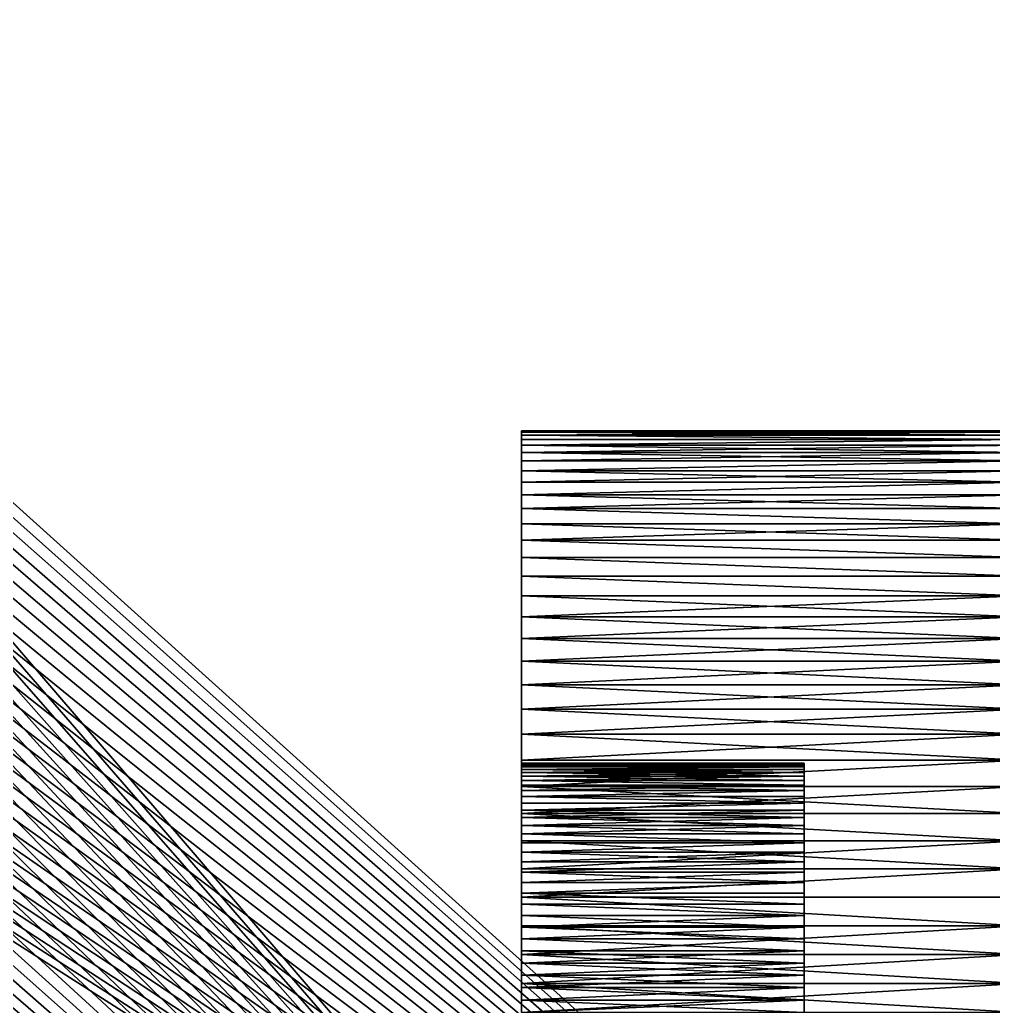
# Model space of a CAD drawing. Header units: millimetres. Extents: x 0 to 520, y -2 to 382.
# Drawn here: x 489.98 to 495.84, y 184.04 to 189.97 of the extents above; entities that cross this region are included whole.
import ezdxf

# ---------------------------------------------------------------- set-up
doc = ezdxf.new("R2010")
doc.units = ezdxf.units.MM

msp = doc.modelspace()

# ---------------------------------------------------------------- linework, layer by layer
at = {"layer": 'BRASS', "color": 52}
for points in [[(509.2, 369.2, 103), (10.8, 369.2, 103), (10.8, 10.8, 103)], [(509.2, 369.2, 103), (10.8, 10.8, 103), (509.2, 10.8, 103)], [(499.5, 359.5, 86), (499.5, 20.5, 86), (484.65, 190, 86)], [(484.65, 190, 86), (499.5, 20.5, 86), (484.6479, 189.9178, 86)], [(484.6418, 189.8357, 86), (484.6479, 189.9178, 86), (499.5, 20.5, 86)], [(484.6316, 189.7541, 86), (484.6418, 189.8357, 86), (499.5, 20.5, 86)], [(484.6173, 189.6731, 86), (484.6316, 189.7541, 86), (499.5, 20.5, 86)], [(484.6173, 70.3269, 86), (484.6173, 189.6731, 86), (499.5, 20.5, 86)]]:
    msp.add_3dface(points, dxfattribs=at)
at = {"layer": 'STEEL', "color": 8}
for points in [[(486.7493, 189.9439, 86), (500, 202, 86), (486.7493, 190.0561, 86)], [(486.7493, 189.9439, 86), (500, 178, 86), (500, 202, 86)], [(497, 202, 83), (486.7493, 189.9439, 83), (486.7493, 190.0561, 83)], [(497, 202, 83), (497, 178, 83), (486.7493, 189.9439, 83)], [(486.7437, 189.8319, 86), (500, 178, 86), (486.7493, 189.9439, 86)], [(486.7493, 189.9439, 83), (497, 178, 83), (486.7437, 189.8319, 83)], [(486.7325, 189.7202, 86), (500, 178, 86), (486.7437, 189.8319, 86)], [(486.7437, 189.8319, 83), (497, 178, 83), (486.7325, 189.7202, 83)], [(486.7158, 189.6093, 86), (500, 178, 86), (486.7325, 189.7202, 86)], [(486.7325, 189.7202, 83), (497, 178, 83), (486.7158, 189.6093, 83)], [(486.6936, 189.4993, 86), (500, 178, 86), (486.7158, 189.6093, 86)], [(486.7158, 189.6093, 83), (497, 178, 83), (486.6936, 189.4993, 83)], [(486.6659, 189.3906, 86), (500, 178, 86), (486.6936, 189.4993, 86)], [(486.6936, 189.4993, 83), (497, 178, 83), (486.6659, 189.3906, 83)], [(486.6328, 189.2834, 86), (500, 178, 86), (486.6659, 189.3906, 86)], [(486.6659, 189.3906, 83), (497, 178, 83), (486.6328, 189.2834, 83)], [(486.5945, 189.178, 86), (500, 178, 86), (486.6328, 189.2834, 86)], [(486.6328, 189.2834, 83), (497, 178, 83), (486.5945, 189.178, 83)], [(486.5509, 189.0746, 86), (500, 178, 86), (486.5945, 189.178, 86)], [(486.5945, 189.178, 83), (497, 178, 83), (486.5509, 189.0746, 83)], [(486.5022, 188.9735, 86), (500, 178, 86), (486.5509, 189.0746, 86)], [(486.5509, 189.0746, 83), (497, 178, 83), (486.5022, 188.9735, 83)], [(486.4486, 188.875, 86), (500, 178, 86), (486.5022, 188.9735, 86)], [(486.5022, 188.9735, 83), (497, 178, 83), (486.4486, 188.875, 83)], [(486.3901, 188.7793, 86), (500, 178, 86), (486.4486, 188.875, 86)], [(486.4486, 188.875, 83), (497, 178, 83), (486.3901, 188.7793, 83)], [(486.3269, 188.6866, 86), (500, 178, 86), (486.3901, 188.7793, 86)], [(486.3901, 188.7793, 83), (497, 178, 83), (486.3269, 188.6866, 83)], [(486.2591, 188.5971, 86), (500, 178, 86), (486.3269, 188.6866, 86)], [(497, 178, 83), (486.2591, 188.5971, 83), (486.3269, 188.6866, 83)], [(486.187, 188.5112, 86), (500, 178, 86), (486.2591, 188.5971, 86)], [(497, 178, 83), (486.187, 188.5112, 83), (486.2591, 188.5971, 83)], [(486.1107, 188.429, 86), (500, 178, 86), (486.187, 188.5112, 86)], [(497, 178, 83), (486.1107, 188.429, 83), (486.187, 188.5112, 83)], [(486.0304, 188.3506, 86), (500, 178, 86), (486.1107, 188.429, 86)], [(497, 178, 83), (486.0304, 188.3506, 83), (486.1107, 188.429, 83)], [(485.9463, 188.2764, 86), (500, 178, 86), (486.0304, 188.3506, 86)], [(497, 178, 83), (485.9463, 188.2764, 83), (486.0304, 188.3506, 83)], [(485.8586, 188.2065, 86), (500, 178, 86), (485.9463, 188.2764, 86)], [(497, 178, 83), (485.8586, 188.2065, 83), (485.9463, 188.2764, 83)], [(485.7675, 188.141, 86), (500, 178, 86), (485.8586, 188.2065, 86)], [(497, 178, 83), (485.7675, 188.141, 83), (485.8586, 188.2065, 83)], [(485.6732, 188.0801, 86), (500, 178, 86), (485.7675, 188.141, 86)], [(497, 178, 83), (485.6732, 188.0801, 83), (485.7675, 188.141, 83)], [(485.5761, 188.024, 86), (500, 178, 86), (485.6732, 188.0801, 86)], [(497, 178, 83), (485.5761, 188.024, 83), (485.6732, 188.0801, 83)], [(485.4762, 187.9728, 86), (500, 178, 86), (485.5761, 188.024, 86)], [(497, 178, 83), (485.4762, 187.9728, 83), (485.5761, 188.024, 83)], [(485.374, 187.9267, 86), (500, 178, 86), (485.4762, 187.9728, 86)], [(497, 178, 83), (485.374, 187.9267, 83), (485.4762, 187.9728, 83)], [(485.2695, 187.8857, 86), (500, 178, 86), (485.374, 187.9267, 86)], [(497, 178, 83), (485.2695, 187.8857, 83), (485.374, 187.9267, 83)], [(485.0552, 187.8196, 86), (500, 178, 86), (485.1632, 187.85, 86)], [(497, 178, 83), (485.0552, 187.8196, 83), (485.1632, 187.85, 83)], [(485.1632, 187.85, 86), (500, 178, 86), (485.2695, 187.8857, 86)], [(497, 178, 83), (485.1632, 187.85, 83), (485.2695, 187.8857, 83)], [(484.724, 187.7612, 86), (500, 178, 86), (484.8353, 187.7751, 86)], [(497, 178, 83), (484.724, 187.7612, 83), (484.8353, 187.7751, 83)], [(484.8353, 187.7751, 86), (500, 178, 86), (484.9458, 187.7946, 86)], [(497, 178, 83), (484.8353, 187.7751, 83), (484.9458, 187.7946, 83)], [(484.9458, 187.7946, 86), (500, 178, 86), (485.0552, 187.8196, 86)], [(497, 178, 83), (484.9458, 187.7946, 83), (485.0552, 187.8196, 83)], [(472, 178, 86), (500, 178, 86), (484.724, 187.7612, 86)], [(497, 178, 83), (472, 178, 83), (484.5, 187.75, 83)], [(497, 178, 83), (484.5, 187.75, 83), (484.6122, 187.7528, 83)], [(497, 178, 83), (484.6122, 187.7528, 83), (484.724, 187.7612, 83)], [(493, 187.4902, 72.2616), (496, 187.4902, 72.2616), (496, 187.4989, 72.0873)], [(493, 187.4989, 72.0873), (493, 187.4902, 72.2616), (496, 187.4989, 72.0873)], [(493, 187.4989, 71.9127), (496, 187.4989, 72.0873), (496, 187.4989, 71.9127)], [(493, 187.4989, 71.9127), (496, 187.4989, 71.9127), (496, 187.4902, 71.7384)], [(493, 187.4989, 71.9127), (493, 187.4989, 72.0873), (496, 187.4989, 72.0873)], [(493, 187.4902, 71.7384), (493, 187.4989, 71.9127), (496, 187.4902, 71.7384)], [(493, 187.4989, 71.9127), (493, 185.4995, 71.9626), (493, 185.4995, 72.0374)], [(493, 187.4989, 71.9127), (493, 185.4958, 71.8879), (493, 185.4995, 71.9626)], [(493, 187.4989, 71.9127), (493, 187.4902, 71.7384), (493, 185.4958, 71.8879)], [(493, 187.4989, 72.0873), (493, 187.4989, 71.9127), (493, 185.4995, 72.0374)], [(493, 187.4902, 72.2616), (493, 187.4989, 72.0873), (493, 185.4995, 72.0374)], [(493, 187.4902, 72.2616), (496, 187.4728, 72.4352), (496, 187.4902, 72.2616)], [(493, 187.4902, 72.2616), (493, 187.4728, 72.4352), (496, 187.4728, 72.4352)], [(493, 187.4728, 71.5648), (496, 187.4902, 71.7384), (496, 187.4728, 71.5648)], [(493, 187.4728, 71.5648), (493, 187.4902, 71.7384), (496, 187.4902, 71.7384)], [(493, 187.4902, 71.7384), (493, 185.4884, 71.8135), (493, 185.4958, 71.8879)], [(493, 187.4902, 71.7384), (493, 187.4728, 71.5648), (493, 185.4884, 71.8135)], [(493, 187.4902, 72.2616), (493, 185.4995, 72.0374), (493, 185.4958, 72.1121)], [(493, 187.4728, 72.4352), (493, 187.4902, 72.2616), (493, 185.4958, 72.1121)], [(493, 187.4728, 72.4352), (496, 187.4468, 72.6078), (496, 187.4728, 72.4352)], [(493, 187.4728, 72.4352), (493, 187.4468, 72.6078), (496, 187.4468, 72.6078)], [(493, 187.4728, 71.5648), (496, 187.4728, 71.5648), (496, 187.4468, 71.3922)], [(493, 187.4468, 71.3922), (493, 187.4728, 71.5648), (496, 187.4468, 71.3922)], [(493, 187.4728, 71.5648), (493, 187.4468, 71.3922), (493, 185.4884, 71.8135)], [(493, 187.4728, 72.4352), (493, 185.4958, 72.1121), (493, 185.4884, 72.1865)], [(493, 187.4468, 72.6078), (493, 187.4728, 72.4352), (493, 185.4884, 72.1865)], [(493, 187.4122, 72.7788), (496, 187.4122, 72.7788), (496, 187.4468, 72.6078)], [(493, 187.4468, 72.6078), (493, 187.4122, 72.7788), (496, 187.4468, 72.6078)], [(493, 187.4122, 71.2212), (493, 187.4468, 71.3922), (496, 187.4468, 71.3922)], [(493, 187.4122, 71.2212), (496, 187.4468, 71.3922), (496, 187.4122, 71.2212)], [(493, 187.4468, 71.3922), (493, 187.4122, 71.2212), (493, 185.4624, 71.6662)], [(493, 187.4468, 71.3922), (493, 185.4772, 71.7395), (493, 185.4884, 71.8135)], [(493, 187.4468, 71.3922), (493, 185.4624, 71.6662), (493, 185.4772, 71.7395)], [(493, 187.4468, 72.6078), (493, 185.4884, 72.1865), (493, 185.4772, 72.2605)], [(493, 187.4122, 72.7788), (493, 187.4468, 72.6078), (493, 185.4772, 72.2605)], [(493, 187.4122, 72.7788), (496, 187.3692, 72.9479), (496, 187.4122, 72.7788)], [(493, 187.4122, 72.7788), (493, 187.3692, 72.9479), (496, 187.3692, 72.9479)], [(493, 187.3692, 71.0521), (493, 187.4122, 71.2212), (496, 187.4122, 71.2212)], [(493, 187.3692, 71.0521), (496, 187.4122, 71.2212), (496, 187.3692, 71.0521)], [(493, 187.4122, 71.2212), (493, 187.3692, 71.0521), (493, 185.4624, 71.6662)], [(493, 187.4122, 72.7788), (493, 185.4772, 72.2605), (493, 185.4624, 72.3338)], [(493, 187.3692, 72.9479), (493, 187.4122, 72.7788), (493, 185.4624, 72.3338)], [(493, 187.3692, 72.9479), (496, 187.3177, 73.1147), (496, 187.3692, 72.9479)], [(493, 187.3692, 72.9479), (493, 187.3177, 73.1147), (496, 187.3177, 73.1147)], [(493, 187.3177, 70.8853), (493, 187.3692, 71.0521), (496, 187.3692, 71.0521)], [(493, 187.3177, 70.8853), (496, 187.3692, 71.0521), (496, 187.3177, 70.8853)], [(493, 187.3692, 71.0521), (493, 185.4439, 71.5937), (493, 185.4624, 71.6662)], [(493, 187.3692, 71.0521), (493, 185.4219, 71.5223), (493, 185.4439, 71.5937)], [(493, 187.3692, 71.0521), (493, 187.3177, 70.8853), (493, 185.4219, 71.5223)], [(493, 187.3692, 72.9479), (493, 185.4624, 72.3338), (493, 185.4439, 72.4063)], [(493, 187.3177, 73.1147), (493, 187.3692, 72.9479), (493, 185.4439, 72.4063)], [(493, 187.2581, 73.2787), (496, 187.2581, 73.2787), (496, 187.3177, 73.1147)], [(493, 187.3177, 73.1147), (493, 187.2581, 73.2787), (496, 187.3177, 73.1147)], [(493, 187.2581, 70.7213), (493, 187.3177, 70.8853), (496, 187.3177, 70.8853)], [(493, 187.2581, 70.7213), (496, 187.3177, 70.8853), (496, 187.2581, 70.7213)], [(493, 187.3177, 70.8853), (493, 187.2581, 70.7213), (493, 185.3963, 71.452)], [(493, 187.3177, 70.8853), (493, 185.3963, 71.452), (493, 185.4219, 71.5223)], [(493, 187.3177, 73.1147), (493, 185.4439, 72.4063), (493, 185.4219, 72.4777)], [(493, 187.2581, 73.2787), (493, 187.3177, 73.1147), (493, 185.4219, 72.4777)], [(493, 187.2581, 73.2787), (496, 187.1903, 73.4395), (496, 187.2581, 73.2787)], [(493, 187.2581, 73.2787), (493, 187.1903, 73.4395), (496, 187.1903, 73.4395)], [(493, 187.1903, 70.5605), (493, 187.2581, 70.7213), (496, 187.2581, 70.7213)], [(493, 187.1903, 70.5605), (496, 187.2581, 70.7213), (496, 187.1903, 70.5605)], [(493, 187.2581, 70.7213), (493, 187.1903, 70.5605), (493, 185.3673, 71.3831)], [(493, 187.2581, 70.7213), (493, 185.3673, 71.3831), (493, 185.3963, 71.452)], [(493, 187.2581, 73.2787), (493, 185.4219, 72.4777), (493, 185.3963, 72.548)], [(493, 187.1903, 73.4395), (493, 187.2581, 73.2787), (493, 185.3963, 72.548)], [(493, 187.1146, 73.5967), (496, 187.1146, 73.5967), (496, 187.1903, 73.4395)], [(493, 187.1903, 73.4395), (493, 187.1146, 73.5967), (496, 187.1903, 73.4395)], [(493, 187.1146, 70.4033), (493, 187.1903, 70.5605), (496, 187.1903, 70.5605)], [(493, 187.1146, 70.4033), (496, 187.1903, 70.5605), (496, 187.1146, 70.4033)], [(493, 187.1903, 70.5605), (493, 185.3348, 71.3157), (493, 185.3673, 71.3831)], [(493, 187.1903, 70.5605), (493, 187.1146, 70.4033), (493, 185.3348, 71.3157)], [(493, 187.1903, 73.4395), (493, 185.3673, 72.6169), (493, 185.3348, 72.6843)], [(493, 187.1903, 73.4395), (493, 185.3963, 72.548), (493, 185.3673, 72.6169)], [(493, 187.1146, 73.5967), (493, 187.1903, 73.4395), (493, 185.3348, 72.6843)], [(493, 187.1146, 73.5967), (493, 187.0311, 73.75), (496, 187.0311, 73.75)], [(493, 187.1146, 73.5967), (496, 187.0311, 73.75), (496, 187.1146, 73.5967)], [(493, 187.0311, 70.25), (493, 187.1146, 70.4033), (496, 187.1146, 70.4033)], [(493, 187.0311, 70.25), (496, 187.1146, 70.4033), (496, 187.0311, 70.25)], [(493, 187.1146, 70.4033), (493, 187.0311, 70.25), (493, 185.299, 71.25)], [(493, 187.1146, 70.4033), (493, 185.299, 71.25), (493, 185.3348, 71.3157)], [(493, 187.0311, 73.75), (493, 187.1146, 73.5967), (493, 185.3348, 72.6843)], [(493, 187.0311, 73.75), (493, 186.9401, 73.8989), (496, 186.9401, 73.8989)], [(493, 187.0311, 73.75), (496, 186.9401, 73.8989), (496, 187.0311, 73.75)], [(493, 187.0311, 70.25), (496, 187.0311, 70.25), (496, 186.9401, 70.1011)], [(493, 186.9401, 70.1011), (493, 187.0311, 70.25), (496, 186.9401, 70.1011)], [(493, 187.0311, 70.25), (493, 186.9401, 70.1011), (493, 185.299, 71.25)], [(493, 187.0311, 73.75), (493, 185.3348, 72.6843), (493, 185.299, 72.75)], [(493, 186.9401, 73.8989), (493, 187.0311, 73.75), (493, 185.299, 72.75)], [(493, 186.9401, 73.8989), (493, 186.8418, 74.0431), (496, 186.8418, 74.0431)], [(493, 186.9401, 73.8989), (496, 186.8418, 74.0431), (496, 186.9401, 73.8989)], [(493, 186.8418, 69.9569), (493, 186.9401, 70.1011), (496, 186.9401, 70.1011)], [(493, 186.8418, 69.9569), (496, 186.9401, 70.1011), (496, 186.8418, 69.9569)], [(493, 186.9401, 70.1011), (493, 186.8418, 69.9569), (493, 185.2179, 71.1244)], [(493, 186.9401, 70.1011), (493, 185.26, 71.1862), (493, 185.299, 71.25)], [(493, 186.9401, 70.1011), (493, 185.2179, 71.1244), (493, 185.26, 71.1862)], [(493, 186.9401, 73.8989), (493, 185.299, 72.75), (493, 185.26, 72.8138)], [(493, 186.8418, 74.0431), (493, 186.9401, 73.8989), (493, 185.26, 72.8138)], [(493, 186.8418, 74.0431), (493, 186.7364, 74.1822), (496, 186.7364, 74.1822)], [(493, 186.8418, 74.0431), (496, 186.7364, 74.1822), (496, 186.8418, 74.0431)], [(493, 186.8418, 69.9569), (496, 186.8418, 69.9569), (496, 186.7364, 69.8178)], [(493, 186.7364, 69.8178), (493, 186.8418, 69.9569), (496, 186.7364, 69.8178)], [(493, 186.8418, 69.9569), (493, 186.7364, 69.8178), (493, 185.1727, 71.0648)], [(493, 186.8418, 69.9569), (493, 185.1727, 71.0648), (493, 185.2179, 71.1244)], [(493, 186.8418, 74.0431), (493, 185.2179, 72.8756), (493, 185.1727, 72.9352)], [(493, 186.8418, 74.0431), (493, 185.26, 72.8138), (493, 185.2179, 72.8756)], [(493, 186.7364, 74.1822), (493, 186.8418, 74.0431), (493, 185.1727, 72.9352)], [(493, 186.7364, 74.1822), (493, 186.6242, 74.3159), (496, 186.6242, 74.3159)], [(493, 186.7364, 74.1822), (496, 186.6242, 74.3159), (496, 186.7364, 74.1822)], [(493, 186.7364, 69.8178), (496, 186.7364, 69.8178), (496, 186.6242, 69.6841)], [(493, 186.6242, 69.6841), (493, 186.7364, 69.8178), (496, 186.6242, 69.6841)], [(493, 186.7364, 69.8178), (493, 186.6242, 69.6841), (493, 185.1727, 71.0648)], [(493, 186.6242, 74.3159), (493, 186.7364, 74.1822), (493, 185.1727, 72.9352)], [(493, 186.6242, 74.3159), (493, 186.5055, 74.4438), (496, 186.5055, 74.4438)], [(493, 186.6242, 74.3159), (496, 186.5055, 74.4438), (496, 186.6242, 74.3159)], [(493, 186.6242, 69.6841), (496, 186.6242, 69.6841), (496, 186.5055, 69.5562)], [(493, 186.5055, 69.5562), (493, 186.6242, 69.6841), (496, 186.5055, 69.5562)], [(493, 186.6242, 69.6841), (493, 186.5055, 69.5562), (493, 185.0738, 70.9526)], [(493, 186.6242, 69.6841), (493, 185.1247, 71.0075), (493, 185.1727, 71.0648)], [(493, 186.6242, 69.6841), (493, 185.0738, 70.9526), (493, 185.1247, 71.0075)], [(493, 186.6242, 74.3159), (493, 185.1727, 72.9352), (493, 185.1247, 72.9925)], [(493, 186.5055, 74.4438), (493, 186.6242, 74.3159), (493, 185.1247, 72.9925)], [(493, 186.5055, 74.4438), (493, 186.3806, 74.5657), (496, 186.3806, 74.5657)], [(493, 186.5055, 74.4438), (496, 186.3806, 74.5657), (496, 186.5055, 74.4438)], [(493, 186.3806, 69.4343), (493, 186.5055, 69.5562), (496, 186.5055, 69.5562)], [(493, 186.3806, 69.4343), (496, 186.5055, 69.5562), (496, 186.3806, 69.4343)], [(493, 186.5055, 69.5562), (493, 185.0203, 70.9004), (493, 185.0738, 70.9526)], [(493, 186.5055, 69.5562), (493, 186.3806, 69.4343), (493, 185.0203, 70.9004)], [(493, 186.5055, 74.4438), (493, 185.1247, 72.9925), (493, 185.0738, 73.0474)], [(493, 186.5055, 74.4438), (493, 185.0738, 73.0474), (493, 186.3806, 74.5657)], [(493, 186.3806, 74.5657), (493, 186.2498, 74.6812), (496, 186.2498, 74.6812)], [(493, 186.3806, 74.5657), (496, 186.2498, 74.6812), (496, 186.3806, 74.5657)], [(493, 186.2498, 69.3188), (493, 186.3806, 69.4343), (496, 186.3806, 69.4343)], [(493, 186.2498, 69.3188), (496, 186.3806, 69.4343), (496, 186.2498, 69.3188)], [(493, 185.0203, 70.9004), (493, 186.3806, 69.4343), (493, 186.2498, 69.3188)], [(493, 186.3806, 74.5657), (493, 185.0203, 73.0996), (493, 184.9642, 73.1491)], [(493, 186.3806, 74.5657), (493, 185.0738, 73.0474), (493, 185.0203, 73.0996)], [(493, 186.3806, 74.5657), (493, 184.9642, 73.1491), (493, 186.2498, 74.6812)], [(493, 186.2498, 74.6812), (493, 186.1133, 74.79), (496, 186.1133, 74.79)], [(493, 186.2498, 74.6812), (496, 186.1133, 74.79), (496, 186.2498, 74.6812)], [(493, 186.1133, 69.21), (493, 186.2498, 69.3188), (496, 186.2498, 69.3188)], [(493, 186.1133, 69.21), (496, 186.2498, 69.3188), (496, 186.1133, 69.21)], [(493, 184.9642, 70.8509), (493, 186.2498, 69.3188), (493, 186.1133, 69.21)], [(493, 185.0203, 70.9004), (493, 186.2498, 69.3188), (493, 184.9642, 70.8509)], [(493, 186.2498, 74.6812), (493, 184.9642, 73.1491), (493, 186.1133, 74.79)], [(493, 186.1133, 74.79), (493, 185.9716, 74.8918), (496, 185.9716, 74.8918)], [(493, 186.1133, 74.79), (496, 185.9716, 74.8918), (496, 186.1133, 74.79)], [(493, 185.9716, 69.1082), (493, 186.1133, 69.21), (496, 186.1133, 69.21)], [(493, 185.9716, 69.1082), (496, 186.1133, 69.21), (496, 185.9716, 69.1082)], [(493, 184.9057, 70.8043), (493, 186.1133, 69.21), (493, 185.9716, 69.1082)], [(493, 184.9642, 70.8509), (493, 186.1133, 69.21), (493, 184.9057, 70.8043)], [(493, 186.1133, 74.79), (493, 184.9057, 73.1957), (493, 184.845, 73.2394)], [(493, 186.1133, 74.79), (493, 184.9642, 73.1491), (493, 184.9057, 73.1957)], [(493, 186.1133, 74.79), (493, 184.845, 73.2394), (493, 185.9716, 74.8918)], [(493, 185.9716, 74.8918), (493, 185.825, 74.9865), (496, 185.825, 74.9865)], [(493, 185.9716, 74.8918), (496, 185.825, 74.9865), (496, 185.9716, 74.8918)], [(493, 185.825, 69.0135), (493, 185.9716, 69.1082), (496, 185.9716, 69.1082)], [(493, 185.825, 69.0135), (496, 185.9716, 69.1082), (496, 185.825, 69.0135)], [(493, 184.845, 70.7606), (493, 185.9716, 69.1082), (493, 185.825, 69.0135)], [(493, 184.9057, 70.8043), (493, 185.9716, 69.1082), (493, 184.845, 70.7606)], [(493, 185.9716, 74.8918), (493, 184.7822, 73.2799), (493, 185.825, 74.9865)], [(493, 185.9716, 74.8918), (493, 184.845, 73.2394), (493, 184.7822, 73.2799)], [(493, 185.825, 74.9865), (493, 185.6739, 75.0738), (496, 185.6739, 75.0738)], [(493, 185.825, 74.9865), (496, 185.6739, 75.0738), (496, 185.825, 74.9865)], [(493, 185.6739, 68.9262), (493, 185.825, 69.0135), (496, 185.825, 69.0135)], [(493, 185.6739, 68.9262), (496, 185.825, 69.0135), (496, 185.6739, 68.9262)], [(493, 184.7822, 70.7201), (493, 185.825, 69.0135), (493, 185.6739, 68.9262)], [(493, 184.845, 70.7606), (493, 185.825, 69.0135), (493, 184.7822, 70.7201)], [(493, 185.825, 74.9865), (493, 184.7822, 73.2799), (493, 184.7174, 73.3173)], [(493, 185.825, 74.9865), (493, 184.7174, 73.3173), (493, 185.6739, 75.0738)], [(493, 185.6739, 75.0738), (496, 185.5186, 75.1534), (496, 185.6739, 75.0738)], [(493, 185.6739, 75.0738), (493, 185.5186, 75.1534), (496, 185.5186, 75.1534)], [(493, 185.5186, 68.8466), (493, 185.6739, 68.9262), (496, 185.6739, 68.9262)], [(493, 185.5186, 68.8466), (496, 185.6739, 68.9262), (496, 185.5186, 68.8466)], [(493, 184.7174, 70.6827), (493, 185.6739, 68.9262), (493, 185.5186, 68.8466)], [(493, 184.7822, 70.7201), (493, 185.6739, 68.9262), (493, 184.7174, 70.6827)], [(493, 185.6739, 75.0738), (493, 184.7174, 73.3173), (493, 185.5186, 75.1534)], [(493, 185.3595, 75.2252), (496, 185.3595, 75.2252), (496, 185.5186, 75.1534)], [(493, 185.5186, 75.1534), (493, 185.3595, 75.2252), (496, 185.5186, 75.1534)], [(493, 185.3595, 68.7748), (493, 185.5186, 68.8466), (496, 185.5186, 68.8466)], [(493, 185.3595, 68.7748), (496, 185.5186, 68.8466), (496, 185.3595, 68.7748)], [(493, 184.5827, 70.6178), (493, 185.5186, 68.8466), (493, 185.3595, 68.7748)], [(493, 184.6508, 70.6485), (493, 185.5186, 68.8466), (493, 184.5827, 70.6178)], [(493, 184.7174, 70.6827), (493, 185.5186, 68.8466), (493, 184.6508, 70.6485)], [(493, 185.5186, 75.1534), (493, 184.5827, 73.3822), (493, 185.3595, 75.2252)], [(493, 185.5186, 75.1534), (493, 184.6508, 73.3515), (493, 184.5827, 73.3822)], [(493, 185.5186, 75.1534), (493, 184.7174, 73.3173), (493, 184.6508, 73.3515)], [(494.7, 185.4958, 72.1121), (493, 185.4995, 72.0374), (494.7, 185.4995, 72.0374)], [(493, 185.4958, 72.1121), (493, 185.4995, 72.0374), (494.7, 185.4958, 72.1121)], [(494.7, 185.4995, 72.0374), (493, 185.4995, 71.9626), (494.7, 185.4995, 71.9626)], [(493, 185.4995, 72.0374), (493, 185.4995, 71.9626), (494.7, 185.4995, 72.0374)], [(494.7, 185.4995, 71.9626), (493, 185.4958, 71.8879), (494.7, 185.4958, 71.8879)], [(493, 185.4995, 71.9626), (493, 185.4958, 71.8879), (494.7, 185.4995, 71.9626)], [(494.7, 185.4884, 72.1865), (493, 185.4958, 72.1121), (494.7, 185.4958, 72.1121)], [(493, 185.4884, 72.1865), (493, 185.4958, 72.1121), (494.7, 185.4884, 72.1865)], [(494.7, 185.4958, 71.8879), (493, 185.4958, 71.8879), (494.7, 185.4884, 71.8135)], [(493, 185.4958, 71.8879), (493, 185.4884, 71.8135), (494.7, 185.4884, 71.8135)], [(494.7, 185.4772, 72.2605), (493, 185.4884, 72.1865), (494.7, 185.4884, 72.1865)], [(493, 185.4772, 72.2605), (493, 185.4884, 72.1865), (494.7, 185.4772, 72.2605)], [(494.7, 185.4884, 71.8135), (493, 185.4884, 71.8135), (494.7, 185.4772, 71.7395)], [(493, 185.4884, 71.8135), (493, 185.4772, 71.7395), (494.7, 185.4772, 71.7395)], [(494.7, 185.4624, 72.3338), (493, 185.4624, 72.3338), (494.7, 185.4772, 72.2605)], [(493, 185.4624, 72.3338), (493, 185.4772, 72.2605), (494.7, 185.4772, 72.2605)], [(493, 185.4772, 71.7395), (493, 185.4624, 71.6662), (494.7, 185.4772, 71.7395)], [(494.7, 185.4772, 71.7395), (493, 185.4624, 71.6662), (494.7, 185.4624, 71.6662)], [(494.7, 185.4439, 72.4063), (493, 185.4624, 72.3338), (494.7, 185.4624, 72.3338)], [(493, 185.4439, 72.4063), (493, 185.4624, 72.3338), (494.7, 185.4439, 72.4063)], [(493, 185.4624, 71.6662), (493, 185.4439, 71.5937), (494.7, 185.4624, 71.6662)], [(494.7, 185.4624, 71.6662), (493, 185.4439, 71.5937), (494.7, 185.4439, 71.5937)], [(494.7, 185.4995, 71.9626), (494.7, 185.4958, 71.8879), (494.7, 185.4772, 71.7395)], [(494.7, 185.4884, 72.1865), (494.7, 185.4958, 72.1121), (494.7, 185.4995, 72.0374)], [(494.7, 185.4772, 72.2605), (494.7, 185.4884, 72.1865), (494.7, 185.4995, 72.0374)], [(494.7, 185.3963, 72.548), (494.7, 185.4995, 71.9626), (494.7, 185.4772, 71.7395)], [(494.7, 185.3963, 72.548), (494.7, 185.4772, 72.2605), (494.7, 185.4995, 72.0374)], [(494.7, 185.3963, 72.548), (494.7, 185.4995, 72.0374), (494.7, 185.4995, 71.9626)], [(494.7, 185.4958, 71.8879), (494.7, 185.4884, 71.8135), (494.7, 185.4772, 71.7395)], [(494.7, 185.4439, 72.4063), (494.7, 185.4624, 72.3338), (494.7, 185.4772, 72.2605)], [(494.7, 185.4219, 72.4777), (494.7, 185.4439, 72.4063), (494.7, 185.4772, 72.2605)], [(494.7, 185.3963, 72.548), (494.7, 185.4219, 72.4777), (494.7, 185.4772, 72.2605)], [(494.7, 185.3963, 72.548), (494.7, 185.4772, 71.7395), (494.7, 185.4624, 71.6662)], [(494.7, 185.3963, 72.548), (494.7, 185.4624, 71.6662), (494.7, 185.4439, 71.5937)], [(494.7, 185.4219, 72.4777), (493, 185.4439, 72.4063), (494.7, 185.4439, 72.4063)], [(493, 185.4219, 72.4777), (493, 185.4439, 72.4063), (494.7, 185.4219, 72.4777)], [(493, 185.4439, 71.5937), (493, 185.4219, 71.5223), (494.7, 185.4439, 71.5937)], [(494.7, 185.4439, 71.5937), (493, 185.4219, 71.5223), (494.7, 185.4219, 71.5223)], [(494.7, 185.3963, 72.548), (493, 185.4219, 72.4777), (494.7, 185.4219, 72.4777)], [(493, 185.3963, 72.548), (493, 185.4219, 72.4777), (494.7, 185.3963, 72.548)], [(493, 185.4219, 71.5223), (493, 185.3963, 71.452), (494.7, 185.4219, 71.5223)], [(494.7, 185.4219, 71.5223), (493, 185.3963, 71.452), (494.7, 185.3963, 71.452)], [(494.7, 185.3673, 72.6169), (493, 185.3963, 72.548), (494.7, 185.3963, 72.548)], [(493, 185.3673, 72.6169), (493, 185.3963, 72.548), (494.7, 185.3673, 72.6169)], [(494.7, 185.3963, 71.452), (493, 185.3963, 71.452), (494.7, 185.3673, 71.3831)], [(493, 185.3963, 71.452), (493, 185.3673, 71.3831), (494.7, 185.3673, 71.3831)], [(494.7, 185.4439, 71.5937), (494.7, 185.4219, 71.5223), (494.7, 185.3963, 71.452)], [(494.7, 185.4439, 71.5937), (494.7, 185.299, 71.25), (494.7, 183.155, 70.7606)], [(494.7, 185.4439, 71.5937), (494.7, 182.8753, 71.0075), (494.7, 182.7821, 71.1244)], [(494.7, 185.4439, 71.5937), (494.7, 182.6652, 71.3157), (494.7, 182.6037, 71.452)], [(494.7, 185.4439, 71.5937), (494.7, 182.7821, 71.1244), (494.7, 182.6652, 71.3157)], [(494.7, 185.4439, 71.5937), (494.7, 182.6037, 71.452), (494.7, 182.5376, 71.6662)], [(494.7, 185.4439, 71.5937), (494.7, 183.155, 70.7606), (494.7, 183.0943, 70.8043)], [(494.7, 185.4439, 71.5937), (494.7, 183.0943, 70.8043), (494.7, 183.0358, 70.8509)], [(494.7, 185.4439, 71.5937), (494.7, 183.0358, 70.8509), (494.7, 182.9797, 70.9004)], [(494.7, 185.4439, 71.5937), (494.7, 182.9797, 70.9004), (494.7, 182.9262, 70.9526)], [(494.7, 185.4439, 71.5937), (494.7, 182.9262, 70.9526), (494.7, 182.8753, 71.0075)], [(494.7, 185.4439, 71.5937), (494.7, 185.3963, 71.452), (494.7, 185.299, 71.25)], [(494.7, 185.4439, 71.5937), (494.7, 182.5376, 71.6662), (494.7, 182.5228, 71.7395)], [(494.7, 185.4439, 71.5937), (494.7, 182.5228, 71.7395), (494.7, 182.5116, 71.8135)], [(494.7, 185.4439, 71.5937), (494.7, 182.5116, 71.8135), (494.7, 182.5042, 71.8879)], [(494.7, 185.299, 72.75), (494.7, 185.3963, 72.548), (494.7, 185.4439, 71.5937)], [(494.7, 185.299, 72.75), (494.7, 185.4439, 71.5937), (494.7, 182.5042, 71.8879)], [(494.7, 185.3963, 71.452), (494.7, 185.3673, 71.3831), (494.7, 185.299, 71.25)], [(494.7, 185.299, 72.75), (494.7, 185.3673, 72.6169), (494.7, 185.3963, 72.548)], [(494.7, 185.3348, 72.6843), (493, 185.3673, 72.6169), (494.7, 185.3673, 72.6169)], [(493, 185.3348, 72.6843), (493, 185.3673, 72.6169), (494.7, 185.3348, 72.6843)], [(493, 185.3673, 71.3831), (493, 185.3348, 71.3157), (494.7, 185.3673, 71.3831)], [(494.7, 185.3673, 71.3831), (493, 185.3348, 71.3157), (494.7, 185.3348, 71.3157)], [(493, 185.3595, 75.2252), (496, 185.1971, 75.2889), (496, 185.3595, 75.2252)], [(493, 185.3595, 75.2252), (493, 185.1971, 75.2889), (496, 185.1971, 75.2889)], [(493, 185.1971, 68.7111), (493, 185.3595, 68.7748), (496, 185.3595, 68.7748)], [(493, 185.1971, 68.7111), (496, 185.3595, 68.7748), (496, 185.1971, 68.7111)], [(493, 184.5827, 70.6178), (493, 185.3595, 68.7748), (493, 185.1971, 68.7111)], [(493, 185.3595, 75.2252), (493, 184.5827, 73.3822), (493, 185.1971, 75.2889)], [(494.7, 185.3673, 71.3831), (494.7, 185.3348, 71.3157), (494.7, 185.299, 71.25)], [(494.7, 185.299, 72.75), (494.7, 185.3348, 72.6843), (494.7, 185.3673, 72.6169)], [(494.7, 185.299, 72.75), (493, 185.299, 72.75), (494.7, 185.3348, 72.6843)], [(493, 185.299, 72.75), (493, 185.3348, 72.6843), (494.7, 185.3348, 72.6843)], [(493, 185.3348, 71.3157), (493, 185.299, 71.25), (494.7, 185.3348, 71.3157)], [(494.7, 185.3348, 71.3157), (493, 185.299, 71.25), (494.7, 185.299, 71.25)], [(493, 185.26, 72.8138), (493, 185.299, 72.75), (494.7, 185.26, 72.8138)], [(494.7, 185.26, 72.8138), (493, 185.299, 72.75), (494.7, 185.299, 72.75)], [(494.7, 185.299, 71.25), (493, 185.299, 71.25), (494.7, 185.26, 71.1862)], [(493, 185.299, 71.25), (493, 185.26, 71.1862), (494.7, 185.26, 71.1862)], [(494.7, 185.299, 71.25), (494.7, 185.1247, 71.0075), (494.7, 183.3492, 70.6485)], [(494.7, 185.299, 71.25), (494.7, 185.26, 71.1862), (494.7, 185.2179, 71.1244)], [(494.7, 185.299, 71.25), (494.7, 183.3492, 70.6485), (494.7, 183.2178, 70.7201)], [(494.7, 185.299, 71.25), (494.7, 185.2179, 71.1244), (494.7, 185.1247, 71.0075)], [(494.7, 185.299, 71.25), (494.7, 183.2178, 70.7201), (494.7, 183.155, 70.7606)], [(494.7, 185.299, 72.75), (494.7, 182.5042, 71.8879), (494.7, 182.5005, 72.0374)], [(494.7, 185.1727, 72.9352), (494.7, 185.26, 72.8138), (494.7, 185.299, 72.75)], [(494.7, 185.0738, 73.0474), (494.7, 185.299, 72.75), (494.7, 182.5005, 72.0374)], [(494.7, 185.0738, 73.0474), (494.7, 185.1727, 72.9352), (494.7, 185.299, 72.75)], [(494.7, 185.2179, 72.8756), (493, 185.2179, 72.8756), (494.7, 185.26, 72.8138)], [(493, 185.2179, 72.8756), (493, 185.26, 72.8138), (494.7, 185.26, 72.8138)], [(493, 185.26, 71.1862), (493, 185.2179, 71.1244), (494.7, 185.26, 71.1862)], [(494.7, 185.26, 71.1862), (493, 185.2179, 71.1244), (494.7, 185.2179, 71.1244)], [(493, 185.1727, 72.9352), (493, 185.2179, 72.8756), (494.7, 185.1727, 72.9352)], [(494.7, 185.1727, 72.9352), (493, 185.2179, 72.8756), (494.7, 185.2179, 72.8756)], [(493, 185.2179, 71.1244), (493, 185.1727, 71.0648), (494.7, 185.2179, 71.1244)], [(494.7, 185.2179, 71.1244), (493, 185.1727, 71.0648), (494.7, 185.1727, 71.0648)], [(494.7, 185.1727, 72.9352), (494.7, 185.2179, 72.8756), (494.7, 185.26, 72.8138)], [(494.7, 185.2179, 71.1244), (494.7, 185.1727, 71.0648), (494.7, 185.1247, 71.0075)], [(493, 185.1971, 75.2889), (496, 185.0316, 75.3445), (496, 185.1971, 75.2889)], [(493, 185.1971, 75.2889), (493, 185.0316, 75.3445), (496, 185.0316, 75.3445)], [(493, 185.1971, 68.7111), (496, 185.1971, 68.7111), (496, 185.0316, 68.6555)], [(493, 185.0316, 68.6555), (493, 185.1971, 68.7111), (496, 185.0316, 68.6555)], [(493, 184.513, 70.5905), (493, 185.1971, 68.7111), (493, 185.0316, 68.6555)], [(493, 184.5827, 70.6178), (493, 185.1971, 68.7111), (493, 184.513, 70.5905)], [(493, 185.1971, 75.2889), (493, 184.4421, 73.4334), (493, 185.0316, 75.3445)], [(493, 185.1971, 75.2889), (493, 184.513, 73.4095), (493, 184.4421, 73.4334)], [(493, 185.1971, 75.2889), (493, 184.5827, 73.3822), (493, 184.513, 73.4095)], [(493, 185.1247, 72.9925), (493, 185.1727, 72.9352), (494.7, 185.1247, 72.9925)], [(494.7, 185.1247, 72.9925), (493, 185.1727, 72.9352), (494.7, 185.1727, 72.9352)], [(493, 185.1727, 71.0648), (493, 185.1247, 71.0075), (494.7, 185.1727, 71.0648)], [(494.7, 185.1727, 71.0648), (493, 185.1247, 71.0075), (494.7, 185.1247, 71.0075)], [(494.7, 185.0738, 73.0474), (494.7, 185.1247, 72.9925), (494.7, 185.1727, 72.9352)], [(493, 185.0738, 73.0474), (493, 185.1247, 72.9925), (494.7, 185.0738, 73.0474)], [(494.7, 185.0738, 73.0474), (493, 185.1247, 72.9925), (494.7, 185.1247, 72.9925)], [(493, 185.1247, 71.0075), (493, 185.0738, 70.9526), (494.7, 185.1247, 71.0075)], [(494.7, 185.1247, 71.0075), (493, 185.0738, 70.9526), (494.7, 185.0738, 70.9526)], [(494.7, 185.1247, 71.0075), (494.7, 185.0738, 70.9526), (494.7, 185.0203, 70.9004)], [(494.7, 185.1247, 71.0075), (494.7, 183.6299, 70.5464), (494.7, 183.4173, 70.6178)], [(494.7, 185.1247, 71.0075), (494.7, 183.4173, 70.6178), (494.7, 183.3492, 70.6485)], [(494.7, 185.1247, 71.0075), (494.7, 185.0203, 70.9004), (494.7, 183.6299, 70.5464)], [(493, 185.0203, 73.0996), (493, 185.0738, 73.0474), (494.7, 185.0203, 73.0996)], [(494.7, 185.0203, 73.0996), (493, 185.0738, 73.0474), (494.7, 185.0738, 73.0474)], [(494.7, 185.0738, 70.9526), (493, 185.0738, 70.9526), (494.7, 185.0203, 70.9004)], [(493, 185.0738, 70.9526), (493, 185.0203, 70.9004), (494.7, 185.0203, 70.9004)], [(494.7, 185.0738, 73.0474), (494.7, 182.5005, 72.0374), (494.7, 182.5781, 72.4777)], [(494.7, 185.0738, 73.0474), (494.7, 183.5579, 73.4334), (494.7, 184.1494, 73.4925)], [(494.7, 185.0738, 73.0474), (494.7, 182.5781, 72.4777), (494.7, 182.701, 72.75)], [(494.7, 185.0738, 73.0474), (494.7, 184.1494, 73.4925), (494.7, 184.3701, 73.4536)], [(494.7, 185.0738, 73.0474), (494.7, 184.3701, 73.4536), (494.7, 185.0203, 73.0996)], [(494.7, 185.0738, 73.0474), (494.7, 182.701, 72.75), (494.7, 183.5579, 73.4334)], [(493, 184.8637, 75.3918), (496, 184.8637, 75.3918), (496, 185.0316, 75.3445)], [(493, 185.0316, 75.3445), (493, 184.8637, 75.3918), (496, 185.0316, 75.3445)], [(493, 185.0316, 68.6555), (496, 185.0316, 68.6555), (496, 184.8637, 68.6082)], [(493, 184.8637, 68.6082), (493, 185.0316, 68.6555), (496, 184.8637, 68.6082)], [(493, 184.4421, 70.5666), (493, 185.0316, 68.6555), (493, 184.8637, 68.6082)], [(493, 184.513, 70.5905), (493, 185.0316, 68.6555), (493, 184.4421, 70.5666)], [(493, 185.0316, 75.3445), (493, 184.4421, 73.4334), (493, 184.3701, 73.4536)], [(493, 185.0316, 75.3445), (493, 184.3701, 73.4536), (493, 184.8637, 75.3918)], [(494.7, 184.9642, 73.1491), (493, 184.9642, 73.1491), (494.7, 185.0203, 73.0996)], [(493, 184.9642, 73.1491), (493, 185.0203, 73.0996), (494.7, 185.0203, 73.0996)], [(493, 185.0203, 70.9004), (493, 184.9642, 70.8509), (494.7, 185.0203, 70.9004)], [(494.7, 185.0203, 70.9004), (493, 184.9642, 70.8509), (494.7, 184.9642, 70.8509)], [(494.7, 185.0203, 70.9004), (494.7, 184.9642, 70.8509), (494.7, 184.9057, 70.8043)], [(494.7, 185.0203, 70.9004), (494.7, 184.1494, 70.5075), (494.7, 184.0748, 70.5019)], [(494.7, 185.0203, 70.9004), (494.7, 184.0748, 70.5019), (494.7, 184, 70.5)], [(494.7, 185.0203, 70.9004), (494.7, 184, 70.5), (494.7, 183.9252, 70.5019)], [(494.7, 185.0203, 70.9004), (494.7, 183.9252, 70.5019), (494.7, 183.8506, 70.5075)], [(494.7, 185.0203, 70.9004), (494.7, 183.8506, 70.5075), (494.7, 183.7764, 70.5168)], [(494.7, 185.0203, 70.9004), (494.7, 183.7764, 70.5168), (494.7, 183.7028, 70.5297)], [(494.7, 185.0203, 70.9004), (494.7, 183.7028, 70.5297), (494.7, 183.6299, 70.5464)], [(494.7, 185.0203, 70.9004), (494.7, 184.7822, 70.7201), (494.7, 184.1494, 70.5075)], [(494.7, 185.0203, 70.9004), (494.7, 184.9057, 70.8043), (494.7, 184.7822, 70.7201)], [(494.7, 185.0203, 73.0996), (494.7, 184.9057, 73.1957), (494.7, 184.9642, 73.1491)], [(494.7, 185.0203, 73.0996), (494.7, 184.3701, 73.4536), (494.7, 184.7822, 73.2799)], [(494.7, 185.0203, 73.0996), (494.7, 184.7822, 73.2799), (494.7, 184.9057, 73.1957)], [(493, 184.9057, 73.1957), (493, 184.9642, 73.1491), (494.7, 184.9057, 73.1957)], [(494.7, 184.9057, 73.1957), (493, 184.9642, 73.1491), (494.7, 184.9642, 73.1491)], [(493, 184.9642, 70.8509), (493, 184.9057, 70.8043), (494.7, 184.9642, 70.8509)], [(494.7, 184.9642, 70.8509), (493, 184.9057, 70.8043), (494.7, 184.9057, 70.8043)], [(494.7, 184.845, 73.2394), (493, 184.845, 73.2394), (494.7, 184.9057, 73.1957)], [(493, 184.845, 73.2394), (493, 184.9057, 73.1957), (494.7, 184.9057, 73.1957)], [(493, 184.9057, 70.8043), (493, 184.845, 70.7606), (494.7, 184.9057, 70.8043)], [(494.7, 184.9057, 70.8043), (493, 184.845, 70.7606), (494.7, 184.845, 70.7606)], [(493, 184.6935, 75.4306), (496, 184.6935, 75.4306), (496, 184.8637, 75.3918)], [(493, 184.8637, 75.3918), (493, 184.6935, 75.4306), (496, 184.8637, 75.3918)], [(493, 184.6935, 68.5694), (496, 184.8637, 68.6082), (496, 184.6935, 68.5694)], [(493, 184.6935, 68.5694), (493, 184.8637, 68.6082), (496, 184.8637, 68.6082)], [(493, 184.3701, 70.5464), (493, 184.8637, 68.6082), (493, 184.6935, 68.5694)], [(493, 184.4421, 70.5666), (493, 184.8637, 68.6082), (493, 184.3701, 70.5464)], [(493, 184.8637, 75.3918), (493, 184.2972, 73.4703), (493, 184.6935, 75.4306)], [(493, 184.8637, 75.3918), (493, 184.3701, 73.4536), (493, 184.2972, 73.4703)], [(494.7, 184.9057, 70.8043), (494.7, 184.845, 70.7606), (494.7, 184.7822, 70.7201)], [(494.7, 184.9057, 73.1957), (494.7, 184.7822, 73.2799), (494.7, 184.845, 73.2394)], [(493, 184.7822, 73.2799), (493, 184.845, 73.2394), (494.7, 184.7822, 73.2799)], [(494.7, 184.7822, 73.2799), (493, 184.845, 73.2394), (494.7, 184.845, 73.2394)], [(493, 184.845, 70.7606), (493, 184.7822, 70.7201), (494.7, 184.845, 70.7606)], [(494.7, 184.845, 70.7606), (493, 184.7822, 70.7201), (494.7, 184.7822, 70.7201)], [(494.7, 184.7174, 73.3173), (493, 184.7174, 73.3173), (494.7, 184.7822, 73.2799)], [(493, 184.7174, 73.3173), (493, 184.7822, 73.2799), (494.7, 184.7822, 73.2799)], [(493, 184.7822, 70.7201), (493, 184.7174, 70.6827), (494.7, 184.7822, 70.7201)], [(494.7, 184.7822, 70.7201), (493, 184.7174, 70.6827), (494.7, 184.7174, 70.6827)], [(494.7, 184.7822, 70.7201), (494.7, 184.7174, 70.6827), (494.7, 184.5827, 70.6178)], [(494.7, 184.7822, 70.7201), (494.7, 184.5827, 70.6178), (494.7, 184.513, 70.5905)], [(494.7, 184.7822, 70.7201), (494.7, 184.513, 70.5905), (494.7, 184.4421, 70.5666)], [(494.7, 184.7822, 70.7201), (494.7, 184.2972, 70.5297), (494.7, 184.2236, 70.5168)], [(494.7, 184.7822, 70.7201), (494.7, 184.2236, 70.5168), (494.7, 184.1494, 70.5075)], [(494.7, 184.7822, 70.7201), (494.7, 184.4421, 70.5666), (494.7, 184.2972, 70.5297)], [(494.7, 184.7822, 73.2799), (494.7, 184.6508, 73.3515), (494.7, 184.7174, 73.3173)], [(494.7, 184.7822, 73.2799), (494.7, 184.3701, 73.4536), (494.7, 184.6508, 73.3515)], [(494.7, 184.6508, 73.3515), (493, 184.7174, 73.3173), (494.7, 184.7174, 73.3173)], [(493, 184.6508, 73.3515), (493, 184.7174, 73.3173), (494.7, 184.6508, 73.3515)], [(494.7, 184.7174, 70.6827), (493, 184.7174, 70.6827), (494.7, 184.6508, 70.6485)], [(493, 184.7174, 70.6827), (493, 184.6508, 70.6485), (494.7, 184.6508, 70.6485)], [(493, 184.6935, 75.4306), (496, 184.5216, 75.4609), (496, 184.6935, 75.4306)], [(493, 184.6935, 75.4306), (493, 184.5216, 75.4609), (496, 184.5216, 75.4609)], [(493, 184.6935, 68.5694), (496, 184.6935, 68.5694), (496, 184.5216, 68.5391)], [(493, 184.5216, 68.5391), (493, 184.6935, 68.5694), (496, 184.5216, 68.5391)], [(493, 184.2972, 70.5297), (493, 184.6935, 68.5694), (493, 184.5216, 68.5391)], [(493, 184.3701, 70.5464), (493, 184.6935, 68.5694), (493, 184.2972, 70.5297)], [(493, 184.6935, 75.4306), (493, 184.2972, 73.4703), (493, 184.5216, 75.4609)], [(494.7, 184.7174, 70.6827), (494.7, 184.6508, 70.6485), (494.7, 184.5827, 70.6178)], [(494.7, 184.5827, 73.3822), (493, 184.6508, 73.3515), (494.7, 184.6508, 73.3515)], [(493, 184.5827, 73.3822), (493, 184.6508, 73.3515), (494.7, 184.5827, 73.3822)], [(494.7, 184.6508, 70.6485), (493, 184.6508, 70.6485), (494.7, 184.5827, 70.6178)], [(493, 184.6508, 70.6485), (493, 184.5827, 70.6178), (494.7, 184.5827, 70.6178)], [(494.7, 184.6508, 73.3515), (494.7, 184.513, 73.4095), (494.7, 184.5827, 73.3822)], [(494.7, 184.6508, 73.3515), (494.7, 184.3701, 73.4536), (494.7, 184.513, 73.4095)], [(494.7, 184.513, 73.4095), (493, 184.5827, 73.3822), (494.7, 184.5827, 73.3822)], [(493, 184.513, 73.4095), (493, 184.5827, 73.3822), (494.7, 184.513, 73.4095)], [(493, 184.5827, 70.6178), (493, 184.513, 70.5905), (494.7, 184.5827, 70.6178)], [(494.7, 184.5827, 70.6178), (493, 184.513, 70.5905), (494.7, 184.513, 70.5905)], [(493, 184.3485, 75.4826), (496, 184.3485, 75.4826), (496, 184.5216, 75.4609)], [(493, 184.5216, 75.4609), (493, 184.3485, 75.4826), (496, 184.5216, 75.4609)], [(493, 184.5216, 68.5391), (496, 184.5216, 68.5391), (496, 184.3485, 68.5174)], [(493, 184.3485, 68.5174), (493, 184.5216, 68.5391), (496, 184.3485, 68.5174)], [(493, 184.2236, 70.5168), (493, 184.5216, 68.5391), (493, 184.3485, 68.5174)], [(493, 184.2972, 70.5297), (493, 184.5216, 68.5391), (493, 184.2236, 70.5168)], [(493, 184.5216, 75.4609), (493, 184.2236, 73.4832), (493, 184.1494, 73.4925)], [(493, 184.5216, 75.4609), (493, 184.2972, 73.4703), (493, 184.2236, 73.4832)], [(493, 184.5216, 75.4609), (493, 184.1494, 73.4925), (493, 184.3485, 75.4826)], [(494.7, 184.4421, 73.4334), (493, 184.513, 73.4095), (494.7, 184.513, 73.4095)], [(493, 184.4421, 73.4334), (493, 184.513, 73.4095), (494.7, 184.4421, 73.4334)], [(493, 184.513, 70.5905), (493, 184.4421, 70.5666), (494.7, 184.513, 70.5905)], [(494.7, 184.513, 70.5905), (493, 184.4421, 70.5666), (494.7, 184.4421, 70.5666)], [(494.7, 184.513, 73.4095), (494.7, 184.3701, 73.4536), (494.7, 184.4421, 73.4334)], [(494.7, 184.3701, 73.4536), (493, 184.4421, 73.4334), (494.7, 184.4421, 73.4334)], [(493, 184.3701, 73.4536), (493, 184.4421, 73.4334), (494.7, 184.3701, 73.4536)], [(494.7, 184.4421, 70.5666), (493, 184.4421, 70.5666), (494.7, 184.3701, 70.5464)], [(493, 184.4421, 70.5666), (493, 184.3701, 70.5464), (494.7, 184.3701, 70.5464)], [(494.7, 184.4421, 70.5666), (494.7, 184.3701, 70.5464), (494.7, 184.2972, 70.5297)], [(494.7, 184.2972, 73.4703), (493, 184.3701, 73.4536), (494.7, 184.3701, 73.4536)], [(493, 184.2972, 73.4703), (493, 184.3701, 73.4536), (494.7, 184.2972, 73.4703)], [(494.7, 184.3701, 70.5464), (493, 184.2972, 70.5297), (494.7, 184.2972, 70.5297)], [(493, 184.3701, 70.5464), (493, 184.2972, 70.5297), (494.7, 184.3701, 70.5464)], [(493, 184.3485, 75.4826), (496, 184.1745, 75.4956), (496, 184.3485, 75.4826)], [(493, 184.3485, 75.4826), (493, 184.1745, 75.4956), (496, 184.1745, 75.4956)], [(493, 184.1745, 68.5044), (493, 184.3485, 68.5174), (496, 184.3485, 68.5174)], [(493, 184.1745, 68.5044), (496, 184.3485, 68.5174), (496, 184.1745, 68.5044)], [(493, 184.1494, 70.5075), (493, 184.3485, 68.5174), (493, 184.1745, 68.5044)], [(493, 184.2236, 70.5168), (493, 184.3485, 68.5174), (493, 184.1494, 70.5075)], [(493, 184.3485, 75.4826), (493, 184.1494, 73.4925), (493, 184.1745, 75.4956)], [(494.7, 184.3701, 73.4536), (494.7, 184.1494, 73.4925), (494.7, 184.2972, 73.4703)], [(494.7, 184.2236, 73.4832), (493, 184.2972, 73.4703), (494.7, 184.2972, 73.4703)], [(493, 184.2236, 73.4832), (493, 184.2972, 73.4703), (494.7, 184.2236, 73.4832)], [(494.7, 184.2972, 70.5297), (493, 184.2236, 70.5168), (494.7, 184.2236, 70.5168)], [(493, 184.2972, 70.5297), (493, 184.2236, 70.5168), (494.7, 184.2972, 70.5297)], [(494.7, 184.2972, 73.4703), (494.7, 184.1494, 73.4925), (494.7, 184.2236, 73.4832)], [(494.7, 184.1494, 73.4925), (493, 184.2236, 73.4832), (494.7, 184.2236, 73.4832)], [(493, 184.1494, 73.4925), (493, 184.2236, 73.4832), (494.7, 184.1494, 73.4925)], [(494.7, 184.2236, 70.5168), (493, 184.1494, 70.5075), (494.7, 184.1494, 70.5075)], [(493, 184.2236, 70.5168), (493, 184.1494, 70.5075), (494.7, 184.2236, 70.5168)], [(493, 184.1745, 75.4956), (493, 184, 75.5), (496, 184, 75.5)], [(493, 184.1745, 75.4956), (496, 184, 75.5), (496, 184.1745, 75.4956)], [(493, 184, 68.5), (493, 184.1745, 68.5044), (496, 184.1745, 68.5044)], [(493, 184, 68.5), (496, 184.1745, 68.5044), (496, 184, 68.5)], [(493, 184.0748, 70.5019), (493, 184.1745, 68.5044), (493, 184, 68.5)], [(493, 184.1494, 70.5075), (493, 184.1745, 68.5044), (493, 184.0748, 70.5019)], [(493, 184.1745, 75.4956), (493, 184.1494, 73.4925), (493, 184.0748, 73.4981)], [(493, 184.1745, 75.4956), (493, 184.0748, 73.4981), (493, 184, 75.5)], [(494.7, 184.0748, 73.4981), (493, 184.1494, 73.4925), (494.7, 184.1494, 73.4925)], [(493, 184.0748, 73.4981), (493, 184.1494, 73.4925), (494.7, 184.0748, 73.4981)], [(493, 184.1494, 70.5075), (493, 184.0748, 70.5019), (494.7, 184.1494, 70.5075)], [(494.7, 184.1494, 70.5075), (493, 184.0748, 70.5019), (494.7, 184.0748, 70.5019)], [(494.7, 184.1494, 73.4925), (494.7, 184, 73.5), (494.7, 184.0748, 73.4981)], [(494.7, 184.1494, 73.4925), (494.7, 183.7764, 73.4832), (494.7, 184, 73.5)], [(494.7, 184.1494, 73.4925), (494.7, 183.5579, 73.4334), (494.7, 183.7764, 73.4832)], [(493, 184.0748, 70.5019), (493, 184, 68.5), (493, 184, 70.5)], [(493, 184, 75.5), (493, 184.0748, 73.4981), (493, 184, 73.5)], [(493, 184, 73.5), (493, 184.0748, 73.4981), (494.7, 184, 73.5)], [(494.7, 184, 73.5), (493, 184.0748, 73.4981), (494.7, 184.0748, 73.4981)], [(493, 184.0748, 70.5019), (493, 184, 70.5), (494.7, 184.0748, 70.5019)], [(494.7, 184.0748, 70.5019), (493, 184, 70.5), (494.7, 184, 70.5)]]:
    msp.add_3dface(points, dxfattribs=at)

doc.saveas('drawing.dxf')
